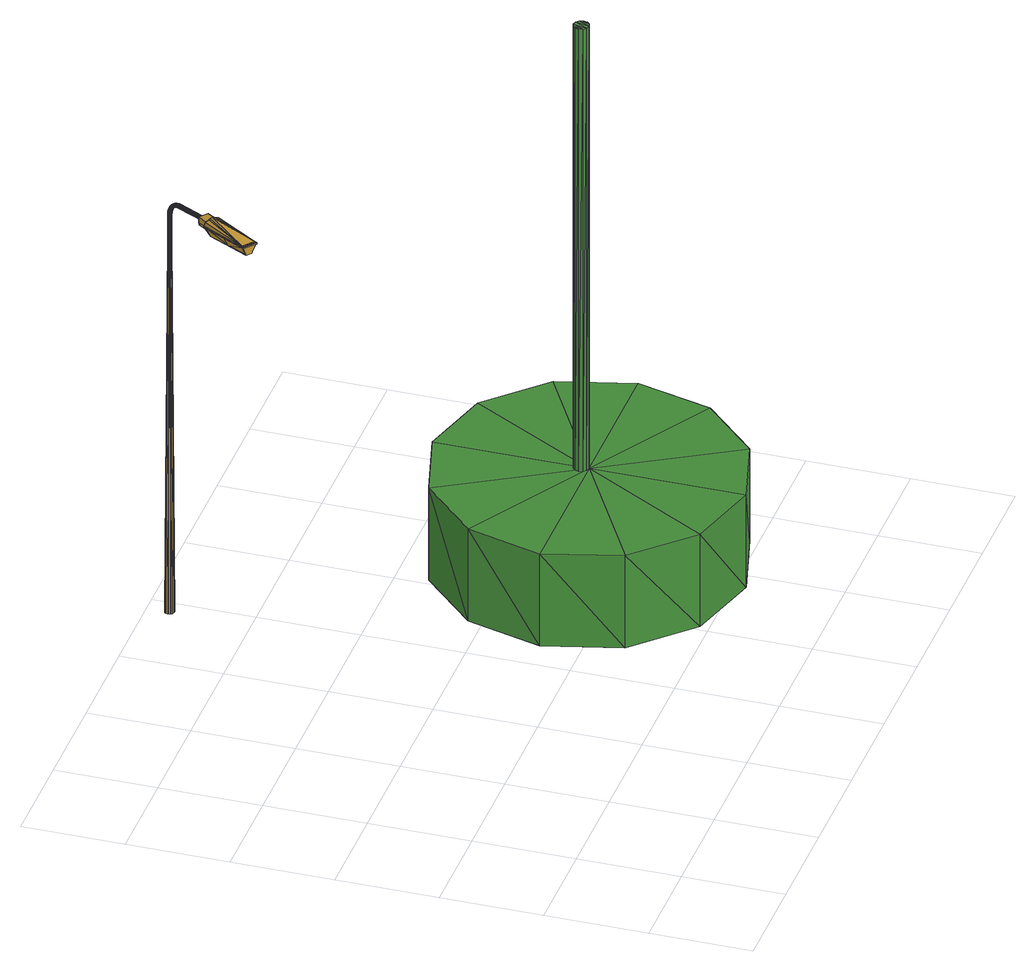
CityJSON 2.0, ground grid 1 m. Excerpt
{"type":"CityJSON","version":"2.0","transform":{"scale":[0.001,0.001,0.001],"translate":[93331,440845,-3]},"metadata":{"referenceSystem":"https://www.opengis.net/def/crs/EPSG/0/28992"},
"CityObjects":{
"cityfurniture1":{"type":"CityFurniture","attributes":{"Lichtpunttype":"Straatverlichting","Brondatum":"12-06-2019","Buurt_nummer":"62","Masttype":"MAST 6M LPH 6M ST VERJ D89 B1","Lamptype":"SON PRO E 50W E27","Buurtnaam":"Hillegersberg Noord","Nummer":"1","Geplaatst_op":"01-01-1998","Wijknummer":"6","Nivo":"0","Datum_laatste_mutatie":"07-06-2019","Straatnaam":"Plaszicht","Thema":"Lichtmasten","Beheerobject":"88528/OVL-001","Armatuurtype":"490 SGS 203 1X SON 50W <NB>","Objecthoogte":"6","Klasse":"Tertiaire weg","Wijknaam":"Hillegersberg-Schiebroek"},"geometry":[{"type":"MultiSurface","lod":"2","boundaries":[[[0,1,2,3,4,5]],[[6,7,8,9,10,11]],[[12,13,14,15,16,17]],[[18,19,20,21,22,23]],[[16,15,14,24,25,26]],[[11,10,9,27,28,29]],[[30,31,20,19,18,32]],[[23,22,21,33,34,35]],[[36,37,38,39]],[[40,41,42,31,30,32]],[[43,44,45,46,47,48]],[[14,49,50,24]],[[51,52,53,54]],[[55,56,45,44,43,57]],[[20,58,59,21]],[[49,60,61,50]],[[62,48,52,51]],[[26,25,24,2,1,0]],[[63,64,65,8,7,6]],[[9,66,67,27]],[[68,69,56,55,57,70]],[[71,5,72,73]],[[74,75,76,66]],[[61,77,78,79]],[[77,80,81,78]],[[82,71,73,83]],[[46,84,36,85]],[[37,82,83,38]],[[48,47,46,85,86,52]],[[80,6,11,81]],[[8,74,66,9]],[[87,88,89,90]],[[50,61,79,91]],[[85,36,39,92]],[[93,94,95,96]],[[97,98,99,100]],[[60,101,77,61]],[[102,23,35,103]],[[75,87,90,76]],[[24,50,91,2]],[[96,95,104,105]],[[59,96,105,106]],[[107,16,26,108]],[[109,63,6,80]],[[21,59,106,33]],[[95,51,54,104]],[[110,111,112,113]],[[88,32,18,89]],[[81,11,29,114]],[[98,115,116,99]],[[2,91,117,3]],[[94,62,51,95]],[[79,78,118,119]],[[52,86,85,92,120,53]],[[76,90,111,110]],[[27,67,121,122]],[[67,110,113,121]],[[66,76,110,67]],[[111,102,103,112]],[[123,124,125,126]],[[127,128,71,82]],[[90,89,102,111]],[[91,79,119,117]],[[115,107,108,116]],[[129,130,131,132]],[[58,93,96,59]],[[133,134,135,136]],[[124,137,138,125]],[[139,17,16,107]],[[84,140,37,36]],[[140,127,82,37]],[[101,109,80,77]],[[141,142,40,143]],[[144,141,143,145]],[[146,147,148,149]],[[13,150,49,14]],[[151,152,142,141]],[[136,135,153,154]],[[78,81,114,118]],[[89,18,23,102]],[[128,0,5,71]],[[135,144,145,153]],[[155,156,157,158]],[[159,160,98,97]],[[161,151,141,144]],[[162,57,43,163]],[[164,165,94,93]],[[147,166,167,148]],[[168,169,170,171]],[[31,172,58,20]],[[145,143,88,87]],[[56,97,100,45]],[[150,173,60,49]],[[132,131,174,175]],[[154,153,75,74]],[[176,177,123,178]],[[171,170,165,164]],[[156,179,180,157]],[[163,43,48,62]],[[153,145,87,75]],[[169,181,162,170]],[[166,155,158,167]],[[181,70,57,162]],[[182,168,171,183]],[[45,100,84,46]],[[184,133,136,185]],[[173,186,101,60]],[[186,187,109,101]],[[188,139,107,115]],[[42,183,172,31]],[[170,162,163,165]],[[116,108,128,127]],[[108,26,0,128]],[[99,116,127,140]],[[165,163,62,94]],[[69,159,97,56]],[[160,188,115,98]],[[143,40,32,88]],[[172,164,93,58]],[[187,189,63,109]],[[65,154,74,8]],[[183,171,164,172]],[[100,99,140,84]],[[190,191,192,193]],[[194,195,196,197]],[[198,199,200,201]],[[177,202,124,123]],[[203,204,168,182]],[[205,206,207,208,209,210]],[[211,212,202,177]],[[213,214,215,216]],[[217,210,209,218]],[[219,220,221,222]],[[223,213,216,224]],[[225,190,193,226]],[[220,227,228,221]],[[227,229,230,228]],[[231,232,155,166]],[[206,223,224,207]],[[233,203,182,234]],[[235,236,237,238]],[[239,240,241,242]],[[202,243,137,124]],[[191,194,197,192]],[[195,244,245,196]],[[246,231,166,147]],[[175,174,70,181]],[[245,247,201,248,249,250]],[[179,251,252,253,254,180]],[[152,255,233,234,256,142]],[[257,239,242,258]],[[214,235,238,215]],[[259,198,201,247,245,244]],[[260,261,184,185,262,189]],[[263,226,264,265,266,267]],[[268,211,177,176]],[[269,246,147,146]],[[270,267,266,243]],[[212,270,243,202]],[[271,268,176,252]],[[272,273,233,255,152,274]],[[275,276,277,184,261,260]],[[278,175,181,169]],[[279,280,179,156]],[[234,182,183,42]],[[281,271,252,251,179,280]],[[282,283,130,129]],[[256,234,42,41,40,142]],[[284,282,129,285]],[[126,125,186,173]],[[137,275,260,138]],[[232,279,156,155]],[[204,278,169,168]],[[243,266,275,137]],[[286,287,288,289]],[[290,291,159,69]],[[265,264,277,276,275,266]],[[292,274,152,151]],[[293,294,13,12,17,295]],[[192,197,296,287]],[[297,292,151,161]],[[296,298,292,297]],[[277,289,133,184]],[[226,193,286,264]],[[287,296,297,288]],[[197,196,298,296]],[[196,245,250,298]],[[193,192,287,286]],[[298,250,274,292]],[[291,299,160,159]],[[264,286,289,277]],[[289,288,134,133]],[[149,148,291,290]],[[273,300,203,233]],[[125,138,187,186]],[[157,180,295,301]],[[302,301,139,188]],[[158,157,301,302]],[[167,158,302,299]],[[288,297,161,134]],[[262,185,65,64,63,189]],[[134,161,144,135]],[[138,260,189,187]],[[185,136,154,65]],[[299,302,188,160]],[[301,295,17,139]],[[148,167,299,291]],[[303,126,173,150]],[[304,285,305,306]],[[305,132,175,278]],[[249,248,273,272,274,250]],[[300,306,204,203]],[[200,307,304,308]],[[178,123,126,303]],[[201,200,308,248]],[[294,303,150,13]],[[252,176,178,253]],[[248,308,300,273]],[[254,253,294,293,295,180]],[[307,284,285,304]],[[285,129,132,305]],[[309,217,218,310]],[[253,178,303,294]],[[308,304,306,300]],[[306,305,278,204]],[[117,119,311,312]],[[29,28,27,122,313,314]],[[53,120,92,315,316,317]],[[314,313,122,318,319,320]],[[3,117,312,321]],[[258,242,270,212]],[[112,103,322,323]],[[54,53,317,324]],[[113,112,323,325]],[[104,54,324,326]],[[106,105,327,328]],[[242,241,267,270]],[[329,257,258,330]],[[5,4,3,321,331,72]],[[105,104,326,327]],[[35,34,33,332,333,334]],[[103,35,334,322]],[[33,106,328,332]],[[229,335,336,230]],[[337,225,226,263,267,241]],[[216,215,338,339]],[[340,341,231,246]],[[341,342,232,231]],[[39,38,343,344]],[[338,345,282,284]],[[342,346,279,232]],[[224,216,339,199]],[[38,83,347,343]],[[207,224,199,198]],[[222,221,340,348]],[[92,39,344,315]],[[83,73,349,347]],[[350,351,352,353,354,355]],[[336,355,354,346]],[[353,352,271,281,280,354]],[[346,354,280,279]],[[345,356,283,282]],[[215,238,345,338]],[[221,228,341,340]],[[238,237,356,345]],[[72,331,321,357,358,359]],[[352,360,268,271]],[[351,361,360,352]],[[362,309,310,363]],[[335,364,355,336]],[[360,330,211,268]],[[330,258,212,211]],[[228,230,342,341]],[[365,146,149,366,131,130]],[[208,207,198,259,244,209]],[[361,329,330,360]],[[367,368,369,370]],[[368,362,363,369]],[[230,336,346,342]],[[218,209,244,195]],[[371,219,222,372,237,236]],[[372,222,348,373,356,237]],[[374,375,239,257]],[[376,374,257,329]],[[240,377,370,225,337,241]],[[339,338,284,307]],[[363,310,194,191]],[[375,378,240,239]],[[379,376,329,361]],[[348,340,246,269]],[[366,149,290,380,174,131]],[[369,363,191,190]],[[310,218,195,194]],[[378,381,367,370,377,240]],[[380,290,69,68,70,174]],[[364,382,383,351,350,355]],[[383,379,361,351]],[[370,369,190,225]],[[199,339,307,200]],[[384,220,219,385]],[[385,219,371,236,386,387]],[[318,388,325,323,322,334,333,332,328,327,326,324,317,316,315,344,343,347,349,359,358,357,389,390,391,392,320,319]],[[311,393,391,390]],[[312,311,390,389]],[[386,236,235,394]],[[356,373,348,269,395,283]],[[393,396,392,391]],[[397,398,399,206,205,210]],[[400,397,210,217]],[[395,269,146,365,130,283]],[[401,229,227,402]],[[403,404,400,405]],[[404,400,217,309]],[[406,385,384,407]],[[376,379,408,409]],[[402,227,220,384]],[[410,411,214,213]],[[399,412,223,206]],[[412,410,213,223]],[[413,414,415,416]],[[394,235,214,411]],[[417,362,368,418]],[[419,418,417,420]],[[335,229,401,421]],[[404,309,362,417]],[[411,410,412,399,398,397,400,404,417,418,422,423,424,415,414,409,408,425,426,427,421,401,402,384,385,387,386,394]],[[364,335,421,427]],[[416,415,424,428]],[[424,378,375,415]],[[383,382,364,427,426,425]],[[422,367,381,378,424,423]],[[415,375,374,414]],[[374,376,409,414]],[[424,423,429,428]],[[430,429,423,422]],[[418,368,367,422]],[[379,383,425,408]],[[431,427,426,425,432,433]],[[434,399,412,435]],[[407,384,402,436]],[[432,425,408,437]],[[438,409,414,413]],[[420,417,404,403]],[[439,401,421,440]],[[440,421,427,431]],[[435,412,410,441]],[[442,411,394,443]],[[437,408,409,438]],[[441,410,411,442]],[[405,400,397,444]],[[406,445,446,386,387,385]],[[436,402,401,439]],[[443,394,386,446]],[[434,447,444,397,398,399]],[[430,422,418,419]],[[122,121,388,318]],[[121,113,325,388]],[[114,29,314,396]],[[73,72,359,349]],[[118,114,396,393]],[[321,312,389,357]],[[119,118,393,311]],[[396,314,320,392]],[[448,449,450,451]],[[452,453,454,455]],[[456,457,458]],[[459,460,461]],[[462,463,464]],[[465,466,467]],[[451,450,468,469]],[[470,452,455,471]],[[472,473,474,475]],[[476,470,477,478,479]],[[480,481,482,483]],[[484,458,485,472,473,486,487,488,489]],[[490,475,474,491,492,493,469,468,494,495,496]],[[485,472,475,490]],[[497,498,499,478,477,500]],[[476,501,502,503,488,487,486,473,472,485,456,453,452,470]],[[487,488,504,493,492]],[[466,459,505,506,507]],[[466,508,509]],[[459,462,449,448]],[[501,510,502]],[[465,511,512]],[[513,465,512,514,462,464,515]],[[516,517,497,498]],[[518,462,514]],[[453,456,519,454]],[[473,486,491,474]],[[459,448,451,505]],[[503,510,489]],[[489,520,521,510]],[[456,485,490,496,519]],[[470,471,500,477]],[[498,516,522,499]],[[448,459,466,467,449]],[[466,465,513,515,464,462,459]],[[482,473,486,483]],[[489,503,488]],[[523,466,508]],[[521,501,476]],[[466,509,459]],[[460,459,466]],[[452,457,453]],[[510,501,521]],[[502,501,524,525]],[[463,461,460,523,508,509]],[[510,503,502]],[[503,502,525,526]],[[466,465,508]],[[459,463,462]],[[527,452,470]],[[508,465,513]],[[528,458,457,527]],[[498,497,529,507,506,499]],[[460,466,523]],[[463,459,509]],[[457,452,527]],[[458,456,485]],[[512,514,518,487,486,473,472,511]],[[459,461,463]],[[471,455,454,519,496,495,529,497,517,497,500]],[[462,464,515,513,465,467,449]],[[486,487,492,491]],[[449,467,494,468,450]],[[528,520,489,484,458]],[[467,466,507,529,495,494]],[[488,503,526,504]],[[520,528,527,470,476,521]],[[463,509,508,513,515,464]],[[457,456,453]],[[451,469,493,504,526,525,524,479,478,499,522,499,506,505]],[[501,476,479,524]],[[530,531,532,533]],[[533,534,535,532]],[[536,537,538,533,532,539]],[[538,540,534,533]],[[541,542,543,544,540,538,537]],[[545,531,530,546]],[[547,548,549,536,539,550,551]],[[532,535,550,539]],[[541,549,548,542]],[[532,531,545,552,553,535]],[[537,536,549,541]],[[554,555,546,530,533,534]]]}]},
"tree1":{"type":"SolitaryVegetationObject","attributes":{"Geslacht":"Prunus","Brondatum":"13-06-2019","Aanlegjaar":"2007","Beheerobjectomschrijving":"12308.bm1","Ontwikkeling":"Blijvende Kroon","Boomsortiment":"Prunus 'Umineko'","Boomstatus":"Niet van toepassing","Stamdiameter":"15","tree_part":"wortel","Takvrije_zone":"tot 4,50 meter Bereikt","Thema":"Bomen","Kroondiameter":"3","Boomhoogte":"9-12 m.","Straat":"Plaszicht","Wijk":"Hillegersberg Noord","Laatste_mutatie":"17-05-2019","Boomsortiment_nederlands":"Sierkers","Buurt":"Hillegersberg Noord - 40","Hoogte":"-1.9695778"},"geometry":[{"type":"CompositeSurface","lod":"2","boundaries":[[[556,557,558]],[[556,559,560]],[[561,560,562]],[[557,563,558]],[[564,561,562]],[[563,565,558]],[[566,564,562]],[[565,567,558]],[[568,566,562]],[[567,569,558]],[[570,568,562]],[[569,571,558]],[[572,570,562]],[[571,573,558]],[[574,572,562]],[[573,575,558]],[[576,574,562]],[[575,577,558]],[[578,576,562]],[[577,579,558]],[[580,578,562]],[[579,581,558]],[[560,559,562]],[[559,580,562]],[[581,556,558]],[[556,581,559]],[[581,580,559]],[[581,579,580]],[[579,578,580]],[[579,577,578]],[[577,576,578]],[[577,575,576]],[[575,574,576]],[[575,573,574]],[[573,572,574]],[[573,571,572]],[[571,570,572]],[[571,569,570]],[[569,568,570]],[[569,567,568]],[[567,566,568]],[[567,565,566]],[[565,564,566]],[[565,563,564]],[[563,561,564]],[[563,557,561]],[[557,560,561]],[[557,556,560]]]}]},
"tree2":{"type":"SolitaryVegetationObject","attributes":{"Geslacht":"Prunus","Brondatum":"13-06-2019","Aanlegjaar":"2007","Beheerobjectomschrijving":"12308.bm1","Ontwikkeling":"Blijvende Kroon","Boomsortiment":"Prunus 'Umineko'","Boomstatus":"Niet van toepassing","Stamdiameter":"15","tree_part":"stam","Takvrije_zone":"tot 4,50 meter Bereikt","Thema":"Bomen","Kroondiameter":"3","Boomhoogte":"9-12 m.","Straat":"Plaszicht","Wijk":"Hillegersberg Noord","Laatste_mutatie":"17-05-2019","Boomsortiment_nederlands":"Sierkers","Buurt":"Hillegersberg Noord - 40","Hoogte":"-1.9695778"},"geometry":[{"type":"CompositeSurface","lod":"2","boundaries":[[[582,583,584]],[[583,585,586]],[[587,588,585]],[[589,590,587]],[[584,583,591]],[[592,593,589]],[[591,594,595]],[[595,596,597]],[[593,590,589]],[[597,598,599]],[[590,588,587]],[[599,558,600]],[[588,601,585]],[[585,601,586]],[[601,602,586]],[[598,558,599]],[[602,603,604]],[[596,598,597]],[[594,596,595]],[[586,602,604]],[[583,594,591]],[[583,586,594]],[[594,586,604]],[[594,604,596]],[[596,604,603]],[[596,603,598]],[[598,603,602]],[[598,602,558]],[[558,602,601]],[[558,601,600]],[[600,601,588]],[[600,588,599]],[[599,588,590]],[[599,590,597]],[[597,590,593]],[[597,593,595]],[[595,593,592]],[[595,592,591]],[[591,592,589]],[[591,589,584]],[[584,589,587]],[[584,587,582]],[[582,587,585]],[[582,585,583]]]}]}
},
"vertices":[
[1269,5202,5538],[1270,5202,5541],[1270,5203,5543],[1257,5187,5551],[1257,5186,5548],[1257,5186,5546],[1277,5234,5549],[1276,5236,5549],[1273,5238,5550],[1260,5220,5561],[1262,5219,5560],[1264,5217,5560],[1302,5244,5505],[1304,5246,5507],[1293,5232,5521],[1293,5231,5519],[1291,5230,5517],[1302,5243,5503],[1242,5228,5547],[1241,5228,5545],[1240,5227,5543],[1227,5210,5551],[1228,5211,5553],[1228,5211,5555],[1282,5218,5533],[1281,5217,5531],[1281,5217,5529],[1246,5203,5569],[1248,5201,5569],[1249,5199,5568],[1253,5242,5535],[1252,5242,5533],[1254,5244,5537],[1214,5194,5556],[1214,5194,5558],[1215,5195,5561],[1243,5191,5533],[1247,5188,5535],[1235,5173,5539],[1231,5176,5537],[1265,5258,5525],[1265,5257,5523],[1263,5256,5521],[1258,5226,5517],[1259,5223,5517],[1261,5222,5516],[1250,5209,5525],[1249,5210,5526],[1246,5212,5526],[1295,5235,5525],[1284,5221,5537],[1231,5201,5535],[1235,5198,5533],[1223,5182,5537],[1219,5185,5539],[1270,5237,5506],[1271,5235,5505],[1267,5239,5506],[1239,5225,5538],[1227,5210,5546],[1295,5238,5529],[1284,5223,5541],[1243,5216,5528],[1289,5250,5536],[1288,5252,5536],[1286,5253,5536],[1256,5224,5560],[1241,5206,5568],[1279,5248,5493],[1281,5247,5493],[1277,5250,5493],[1254,5186,5541],[1244,5169,5551],[1241,5170,5546],[1269,5240,5549],[1264,5242,5547],[1251,5226,5558],[1282,5227,5545],[1269,5210,5555],[1271,5207,5552],[1280,5230,5547],[1267,5214,5558],[1251,5187,5537],[1238,5171,5542],[1254,5206,5526],[1239,5194,5532],[1237,5195,5532],[1260,5244,5545],[1257,5244,5541],[1244,5228,5552],[1247,5228,5555],[1271,5205,5547],[1227,5179,5537],[1239,5222,5534],[1241,5219,5530],[1229,5204,5537],[1227,5207,5541],[1275,5232,5506],[1280,5230,5507],[1270,5217,5519],[1265,5220,5517],[1294,5242,5532],[1231,5211,5560],[1217,5194,5565],[1216,5188,5542],[1215,5191,5546],[1214,5193,5551],[1288,5229,5513],[1277,5215,5525],[1292,5246,5534],[1238,5209,5567],[1234,5210,5564],[1220,5193,5569],[1223,5191,5572],[1253,5196,5567],[1284,5229,5510],[1274,5216,5521],[1258,5188,5555],[1256,5193,5564],[1257,5190,5560],[1225,5180,5537],[1228,5188,5574],[1232,5185,5575],[1324,5275,5478],[1324,5279,5481],[1315,5268,5499],[1316,5264,5497],[1263,5202,5530],[1266,5201,5534],[1296,5282,5447],[1298,5278,5446],[1292,5270,5463],[1290,5275,5464],[1303,5283,5503],[1298,5286,5501],[1288,5273,5519],[1293,5271,5520],[1323,5284,5482],[1314,5273,5501],[1298,5241,5500],[1259,5203,5528],[1280,5273,5514],[1276,5272,5510],[1269,5259,5529],[1283,5273,5517],[1272,5259,5532],[1302,5275,5446],[1306,5272,5446],[1300,5264,5463],[1296,5267,5463],[1306,5248,5510],[1289,5285,5497],[1286,5284,5494],[1277,5258,5534],[1281,5256,5536],[1316,5270,5448],[1321,5270,5450],[1314,5263,5468],[1310,5262,5466],[1285,5244,5493],[1289,5242,5495],[1293,5286,5499],[1264,5242,5507],[1254,5230,5519],[1251,5237,5525],[1252,5233,5521],[1311,5270,5447],[1305,5262,5464],[1271,5262,5500],[1272,5259,5497],[1262,5246,5510],[1261,5250,5513],[1251,5240,5529],[1306,5252,5514],[1285,5261,5479],[1282,5265,5480],[1330,5279,5456],[1331,5284,5458],[1323,5271,5476],[1325,5272,5452],[1319,5264,5470],[1273,5254,5495],[1272,5267,5503],[1261,5253,5517],[1307,5281,5503],[1297,5268,5521],[1305,5256,5517],[1304,5261,5519],[1294,5242,5497],[1301,5265,5520],[1329,5317,5417],[1324,5319,5417],[1320,5313,5440],[1325,5312,5440],[1319,5319,5416],[1314,5317,5415],[1311,5313,5437],[1315,5313,5439],[1307,5312,5413],[1304,5308,5412],[1300,5303,5432],[1303,5306,5434],[1331,5289,5460],[1281,5278,5488],[1280,5274,5485],[1312,5317,5370],[1310,5315,5370],[1310,5315,5391],[1311,5316,5392],[1312,5318,5392],[1313,5319,5370],[1337,5292,5437],[1337,5296,5439],[1306,5306,5369],[1306,5301,5369],[1305,5301,5390],[1305,5306,5390],[1318,5321,5370],[1317,5321,5393],[1313,5288,5369],[1317,5286,5369],[1317,5285,5389],[1312,5287,5389],[1307,5312,5370],[1307,5311,5391],[1334,5315,5417],[1330,5309,5441],[1323,5284,5369],[1322,5283,5390],[1328,5284,5369],[1327,5283,5390],[1316,5276,5428],[1321,5276,5429],[1283,5281,5491],[1274,5269,5507],[1307,5297,5369],[1310,5292,5369],[1309,5291,5389],[1306,5296,5390],[1342,5309,5393],[1340,5314,5394],[1337,5311,5417],[1340,5306,5417],[1330,5294,5462],[1310,5315,5414],[1306,5310,5436],[1311,5278,5428],[1305,5308,5435],[1298,5300,5454],[1299,5301,5455],[1300,5303,5456],[1327,5275,5453],[1328,5276,5454],[1321,5268,5473],[1320,5266,5472],[1284,5283,5492],[1275,5271,5509],[1344,5304,5393],[1341,5301,5416],[1309,5313,5414],[1311,5277,5503],[1310,5279,5503],[1299,5266,5520],[1331,5307,5441],[1323,5301,5463],[1326,5300,5463],[1327,5298,5462],[1333,5305,5440],[1336,5286,5436],[1307,5280,5427],[1336,5301,5440],[1333,5283,5434],[1292,5293,5475],[1291,5291,5473],[1294,5294,5476],[1320,5289,5483],[1318,5290,5484],[1316,5292,5484],[1280,5269,5482],[1326,5277,5431],[1330,5279,5432],[1332,5281,5433],[1301,5289,5428],[1303,5284,5428],[1299,5294,5429],[1294,5287,5448],[1320,5304,5462],[1314,5306,5462],[1307,5297,5482],[1312,5295,5483],[1289,5257,5478],[1293,5255,5479],[1298,5296,5478],[1312,5256,5489],[1313,5257,5491],[1310,5254,5488],[1309,5306,5460],[1302,5297,5481],[1305,5305,5458],[1298,5253,5480],[1289,5288,5470],[1307,5253,5485],[1302,5252,5482],[1315,5261,5494],[1294,5291,5450],[1288,5279,5466],[1288,5284,5468],[1299,5298,5431],[1295,5296,5452],[1322,5323,5370],[1322,5322,5393],[1244,5173,5565],[1245,5171,5561],[1234,5183,5574],[1236,5182,5574],[859,4713,5646],[857,4714,5646],[855,4716,5646],[863,4718,5684],[866,4716,5683],[867,4715,5683],[1244,5170,5556],[849,4727,5674],[852,4726,5678],[851,4719,5648],[855,4723,5681],[849,4722,5651],[847,4725,5655],[846,4727,5660],[1344,5299,5393],[1341,5296,5415],[1244,5169,5553],[846,4727,5665],[846,4727,5667],[846,4727,5670],[1332,5285,5369],[1332,5285,5390],[1336,5312,5417],[1303,5297,5410],[1303,5302,5411],[1315,5283,5409],[1320,5280,5409],[1325,5280,5410],[867,4706,5648],[863,4709,5646],[1304,5293,5409],[1329,5281,5411],[870,4705,5651],[1310,5285,5409],[873,4704,5655],[1338,5289,5391],[1340,5291,5391],[1337,5288,5413],[1335,5286,5412],[1334,5284,5412],[1336,5287,5391],[1307,5289,5409],[876,4703,5665],[876,4703,5662],[876,4703,5660],[1340,5292,5414],[1342,5294,5392],[1327,5322,5370],[1327,5322,5393],[1337,5288,5370],[1301,5276,5446],[1295,5268,5463],[1337,5319,5370],[1333,5321,5370],[1332,5320,5394],[1336,5318,5394],[1312,5290,5369],[1311,5289,5389],[1309,5286,5409],[1344,5305,5370],[1343,5310,5370],[1344,5300,5370],[1338,5315,5394],[1340,5315,5370],[1343,5296,5370],[1287,5259,5479],[1339,5317,5370],[1338,5290,5370],[1340,5292,5370],[1317,5286,5099],[1313,5288,5099],[1310,5292,5099],[1312,5290,5099],[859,4721,5683],[876,4704,5670],[875,4706,5674],[874,4709,5678],[870,4711,5681],[1242,5176,5569],[1307,5297,5099],[1306,5282,5428],[1239,5178,5572],[1313,5319,5099],[1312,5317,5099],[1310,5315,5099],[1318,5321,5099],[1328,5284,5099],[1323,5284,5099],[1319,5351,1073],[1322,5323,5099],[1308,5348,1073],[1296,5266,1073],[1306,5260,1073],[1343,5296,5099],[1344,5300,5099],[1306,5306,5099],[1306,5301,5099],[1307,5312,5099],[1372,5309,1073],[1344,5305,5099],[1343,5310,5099],[1370,5321,1073],[1327,5322,5099],[1333,5321,5099],[1344,5347,1073],[1332,5351,1073],[1332,5285,5099],[1337,5319,5099],[1339,5317,5099],[1340,5315,5099],[1340,5292,5099],[1338,5290,5099],[1337,5288,5099],[1363,5332,1073],[1359,5337,1073],[1354,5341,1073],[1353,5265,1073],[1363,5274,1073],[1358,5270,1073],[1288,5333,1073],[1281,5322,1073],[1319,5257,1073],[1369,5285,1073],[1372,5297,1073],[1331,5256,1073],[1343,5259,1073],[1278,5310,1073],[1278,5298,1073],[1281,5286,1073],[1297,5342,1073],[1291,5271,1073],[1287,5275,1073],[1292,5338,1073],[831,4795,5643],[857,4828,5636],[854,4830,5636],[829,4797,5643],[592,4258,5727],[769,4482,5679],[772,4479,5679],[595,4256,5727],[945,4705,5631],[735,4498,5592],[911,4721,5539],[466,4332,5743],[898,4764,5721],[885,4777,5715],[848,4817,5684],[873,4790,5704],[876,4794,5684],[962,4727,5684],[580,4242,5743],[971,4738,5636],[856,4832,5636],[856,4831,5632],[579,4242,5731],[582,4239,5731],[953,4748,5625],[951,4749,5625],[954,4752,5624],[955,4751,5624],[465,4331,5731],[577,4239,5731],[460,4330,5731],[463,4333,5731],[870,4809,5590],[950,4747,5590],[950,4748,5603],[871,4810,5603],[882,4744,5539],[969,4735,5625],[872,4812,5625],[870,4814,5625],[855,4825,5625],[854,4766,5539],[971,4739,5624],[875,4815,5624],[872,4817,5624],[855,4830,5624],[972,4740,5636],[976,4738,5636],[974,4736,5624],[580,4237,5739],[463,4329,5739],[461,4331,5739],[580,4236,5731],[478,4348,5727],[655,4572,5679],[831,4795,5631],[852,4827,5625],[463,4334,5743],[462,4332,5743],[578,4240,5743],[930,4745,5704],[901,4768,5704],[678,4543,5592],[954,4749,5640],[956,4752,5677],[934,4749,5684],[873,4817,5677],[905,4772,5684],[465,4331,5739],[582,4239,5739],[871,4815,5640],[948,4702,5631],[508,4318,5631],[502,4320,5645],[463,4333,5739],[914,4755,5715],[476,4350,5727],[652,4574,5679],[828,4797,5631],[559,4275,5645],[556,4280,5631],[581,4238,5743],[1021,4837,5582],[941,4900,5582],[943,4901,5604],[1022,4839,5604],[952,4750,5624],[873,4812,5624],[942,4905,5603],[1025,4840,5603],[1024,4837,5604],[940,4903,5604],[954,4749,5624],[1029,4844,5666],[955,4750,5677],[952,4747,5640],[952,4746,5625],[869,4808,5590],[948,4745,5590],[869,4813,5640],[872,4816,5677],[946,4910,5666],[870,4814,5624],[869,4812,5625],[870,4809,5603],[871,4810,5625],[950,4748,5625],[949,4746,5603],
[5570,1091,1030],[6119,1640,1030],[4820,2390,1030],[5570,1091,30],[6119,1640,30],[6320,2390,30],[4820,2390,30],[6320,2390,1030],[6119,3140,30],[6119,3140,1030],[5570,3689,30],[5570,3689,1030],[4820,3890,30],[4820,3890,1030],[4070,3689,30],[4070,3689,1030],[3521,3140,30],[3521,3140,1030],[3320,2390,30],[3320,2390,1030],[3521,1640,30],[3521,1640,1030],[4070,1091,30],[4070,1091,1030],[4820,890,30],[4820,890,1030],
[4858,2530,1030],[4885,2503,1030],[4820,2540,1030],[4858,2530,5830],[4885,2503,5830],[4820,2540,5830],[4783,2400,5830],[4783,2530,5830],[4755,2427,5830],[4783,2530,1030],[4755,2503,5830],[4745,2465,5830],[4895,2465,1030],[4755,2503,1030],[4885,2427,1030],[4745,2465,1030],[4858,2400,1030],[4755,2427,1030],[4783,2400,1030],[4820,2390,5830],[4858,2400,5830],[4885,2427,5830],[4895,2465,5830]
]}
